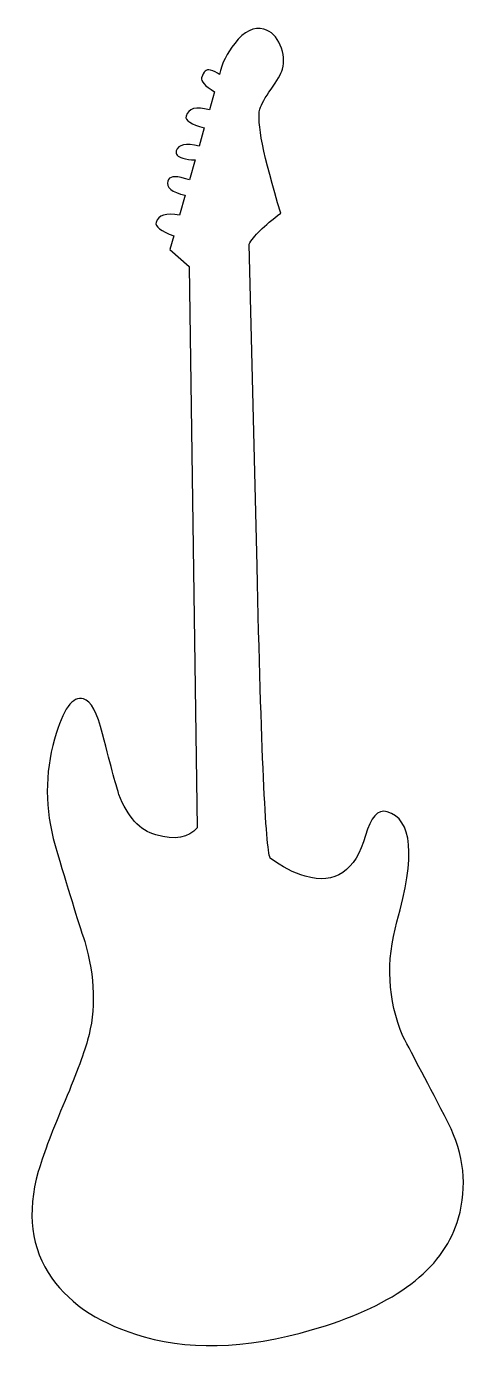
# Model space of a CAD drawing. Header units: centimetres. Extents: x -3.7 to 3.7, y -11.1 to 11.
import ezdxf

# ---------------------------------------------------------------- set-up
doc = ezdxf.new("R2010")
doc.units = ezdxf.units.CM
doc.header["$MEASUREMENT"] = 0
doc.layers.add('Camada 1', color=7, linetype='Continuous')

msp = doc.modelspace()

# ---------------------------------------------------------------- linework, layer by layer
at = {"layer": 'Camada 1'}
msp.add_open_spline([(-0.47191, 10.22272), (-0.42968, 10.40777), (-0.3447, 10.5807), (-0.21608, 10.74149), (-0.21608, 10.74149), (-0.05484, 10.94466), (0.10737, 11.02327), (0.27044, 10.97708), (0.27044, 10.97708), (0.39538, 10.94171), (0.48716, 10.8532), (0.54547, 10.71213), (0.54547, 10.71213), (0.60429, 10.57119), (0.61574, 10.43818), (0.58037, 10.31327), (0.58037, 10.31327), (0.55592, 10.22691), (0.49311, 10.11473), (0.39193, 9.97735), (0.39193, 9.97735), (0.29073, 9.83982), (0.22805, 9.72803), (0.2036, 9.64173), (0.2036, 9.64173), (0.14642, 9.43985), (0.2626, 8.86192), (0.55245, 7.9081), (0.55245, 7.9081), (0.27001, 7.69757), (0.09366, 7.52424), (0.02334, 7.38862), (0.02334, 7.38862), (0.02334, 7.38862), (0.15791, 2.01689), (0.15791, 2.01689), (0.15791, 2.01689), (0.22644, -1.06315), (0.29899, -2.68661), (0.37561, -2.85343), (0.37561, -2.85343), (0.57357, -3.0012), (0.76883, -3.10248), (0.96166, -3.15709), (0.96166, -3.15709), (1.46347, -3.29922), (1.79843, -3.07274), (1.96702, -2.47745), (1.96702, -2.47745), (2.05404, -2.17014), (2.17448, -2.03827), (2.32794, -2.08174), (2.32794, -2.08174), (2.75053, -2.20141), (2.8052, -2.81352), (2.49259, -3.91739), (2.49259, -3.91739), (2.30497, -4.57977), (2.33725, -5.2166), (2.58956, -5.82718), (2.58956, -5.82718), (2.75884, -6.14481), (3.01157, -6.62609), (3.34751, -7.2708), (3.34751, -7.2708), (3.61162, -7.80208), (3.66924, -8.33175), (3.51975, -8.85965), (3.51975, -8.85965), (3.29406, -9.65663), (2.5537, -10.25588), (1.29921, -10.65755), (1.29921, -10.65755), (0.14753, -11.02633), (-0.86061, -11.08813), (-1.72466, -10.84342), (-1.72466, -10.84342), (-2.43504, -10.64223), (-2.94907, -10.31529), (-3.26681, -9.86221), (-3.26681, -9.86221), (-3.6146, -9.36971), (-3.69078, -8.77766), (-3.49501, -8.08633), (-3.49501, -8.08633), (-3.42434, -7.83677), (-3.28707, -7.47125), (-3.08321, -6.98963), (-3.08321, -6.98963), (-2.8794, -6.50825), (-2.74232, -6.14251), (-2.67157, -5.89277), (-2.67157, -5.89277), (-2.5302, -5.39369), (-2.54573, -4.84483), (-2.71851, -4.246), (-2.71851, -4.246), (-2.83593, -3.89146), (-3.00074, -3.35726), (-3.21362, -2.6435), (-3.21362, -2.6435), (-3.38354, -2.03543), (-3.387, -1.44324), (-3.22386, -0.86719), (-3.22386, -0.86719), (-3.08252, -0.36811), (-2.92041, -0.14432), (-2.73827, -0.19592), (-2.73827, -0.19592), (-2.61333, -0.23129), (-2.50803, -0.42709), (-2.42225, -0.78311), (-2.42225, -0.78311), (-2.27292, -1.35435), (-2.18156, -1.69132), (-2.14835, -1.794), (-2.14835, -1.794), (-2.00508, -2.16677), (-1.79886, -2.39093), (-1.53015, -2.46702), (-1.53015, -2.46702), (-1.21342, -2.55674), (-0.98463, -2.51803), (-0.84364, -2.35034), (-0.84364, -2.35034), (-0.84364, -2.35034), (-0.9744, 7.02038), (-0.9744, 7.02038), (-0.9744, 7.02038), (-0.9744, 7.02038), (-1.29978, 7.29933), (-1.29978, 7.29933), (-1.29978, 7.29933), (-1.29978, 7.29933), (-1.23453, 7.52973), (-1.23453, 7.52973), (-1.23453, 7.52973), (-1.44987, 7.6113), (-1.5483, 7.68583), (-1.52925, 7.75312), (-1.52925, 7.75312), (-1.49393, 7.87782), (-1.36283, 7.91862), (-1.13663, 7.87541), (-1.13663, 7.87541), (-1.13663, 7.87541), (-1.04284, 8.20659), (-1.04284, 8.20659), (-1.04284, 8.20659), (-1.26628, 8.25945), (-1.36338, 8.3388), (-1.33346, 8.44445), (-1.33346, 8.44445), (-1.31174, 8.52115), (-1.21802, 8.53631), (-1.05221, 8.48935), (-1.05221, 8.48935), (-1.05221, 8.48935), (-0.96942, 8.46591), (-0.96942, 8.46591), (-0.96942, 8.46591), (-0.96942, 8.46591), (-0.87563, 8.79712), (-0.87563, 8.79712), (-0.87563, 8.79712), (-0.95844, 8.79974), (-1.02721, 8.80879), (-1.08256, 8.82445), (-1.08256, 8.82445), (-1.1708, 8.84945), (-1.20705, 8.89097), (-1.19072, 8.94859), (-1.19072, 8.94859), (-1.16085, 9.05405), (-1.03385, 9.08033), (-0.81038, 9.02746), (-0.81038, 9.02746), (-0.81038, 9.02746), (-0.72471, 9.32996), (-0.72471, 9.32996), (-0.72471, 9.32996), (-0.94543, 9.39248), (-1.04663, 9.45733), (-1.02758, 9.52461), (-1.02758, 9.52461), (-0.98953, 9.65902), (-0.85978, 9.69492), (-0.63907, 9.63243), (-0.63907, 9.63243), (-0.63907, 9.63243), (-0.55348, 9.93469), (-0.55348, 9.93469), (-0.55348, 9.93469), (-0.71281, 10.03169), (-0.78422, 10.10894), (-0.7679, 10.16662), (-0.7679, 10.16662), (-0.73805, 10.27203), (-0.68927, 10.31553), (-0.62219, 10.29653), (-0.62219, 10.29653), (-0.56451, 10.28021), (-0.51446, 10.25561), (-0.47191, 10.22272)], degree=3, knots=[0, 0, 0, 0, 0.01923077, 0.01923077, 0.01923077, 0.01923077, 0.03846154, 0.03846154, 0.03846154, 0.03846154, 0.05769231, 0.05769231, 0.05769231, 0.05769231, 0.07692308, 0.07692308, 0.07692308, 0.07692308, 0.09615385, 0.09615385, 0.09615385, 0.09615385, 0.11538462, 0.11538462, 0.11538462, 0.11538462, 0.13461538, 0.13461538, 0.13461538, 0.13461538, 0.15384615, 0.15384615, 0.15384615, 0.15384615, 0.17307692, 0.17307692, 0.17307692, 0.17307692, 0.19230769, 0.19230769, 0.19230769, 0.19230769, 0.21153846, 0.21153846, 0.21153846, 0.21153846, 0.23076923, 0.23076923, 0.23076923, 0.23076923, 0.25, 0.25, 0.25, 0.25, 0.26923077, 0.26923077, 0.26923077, 0.26923077, 0.28846154, 0.28846154, 0.28846154, 0.28846154, 0.30769231, 0.30769231, 0.30769231, 0.30769231, 0.32692308, 0.32692308, 0.32692308, 0.32692308, 0.34615385, 0.34615385, 0.34615385, 0.34615385, 0.36538462, 0.36538462, 0.36538462, 0.36538462, 0.38461538, 0.38461538, 0.38461538, 0.38461538, 0.40384615, 0.40384615, 0.40384615, 0.40384615, 0.42307692, 0.42307692, 0.42307692, 0.42307692, 0.44230769, 0.44230769, 0.44230769, 0.44230769, 0.46153846, 0.46153846, 0.46153846, 0.46153846, 0.48076923, 0.48076923, 0.48076923, 0.48076923, 0.5, 0.5, 0.5, 0.5, 0.51923077, 0.51923077, 0.51923077, 0.51923077, 0.53846154, 0.53846154, 0.53846154, 0.53846154, 0.55769231, 0.55769231, 0.55769231, 0.55769231, 0.57692308, 0.57692308, 0.57692308, 0.57692308, 0.59615385, 0.59615385, 0.59615385, 0.59615385, 0.61538462, 0.61538462, 0.61538462, 0.61538462, 0.63461538, 0.63461538, 0.63461538, 0.63461538, 0.65384615, 0.65384615, 0.65384615, 0.65384615, 0.67307692, 0.67307692, 0.67307692, 0.67307692, 0.69230769, 0.69230769, 0.69230769, 0.69230769, 0.71153846, 0.71153846, 0.71153846, 0.71153846, 0.73076923, 0.73076923, 0.73076923, 0.73076923, 0.75, 0.75, 0.75, 0.75, 0.76923077, 0.76923077, 0.76923077, 0.76923077, 0.78846154, 0.78846154, 0.78846154, 0.78846154, 0.80769231, 0.80769231, 0.80769231, 0.80769231, 0.82692308, 0.82692308, 0.82692308, 0.82692308, 0.84615385, 0.84615385, 0.84615385, 0.84615385, 0.86538462, 0.86538462, 0.86538462, 0.86538462, 0.88461538, 0.88461538, 0.88461538, 0.88461538, 0.90384615, 0.90384615, 0.90384615, 0.90384615, 0.92307692, 0.92307692, 0.92307692, 0.92307692, 0.94230769, 0.94230769, 0.94230769, 0.94230769, 0.96153846, 0.96153846, 0.96153846, 0.96153846, 1, 1, 1, 1], dxfattribs=at)

doc.saveas('drawing.dxf')
